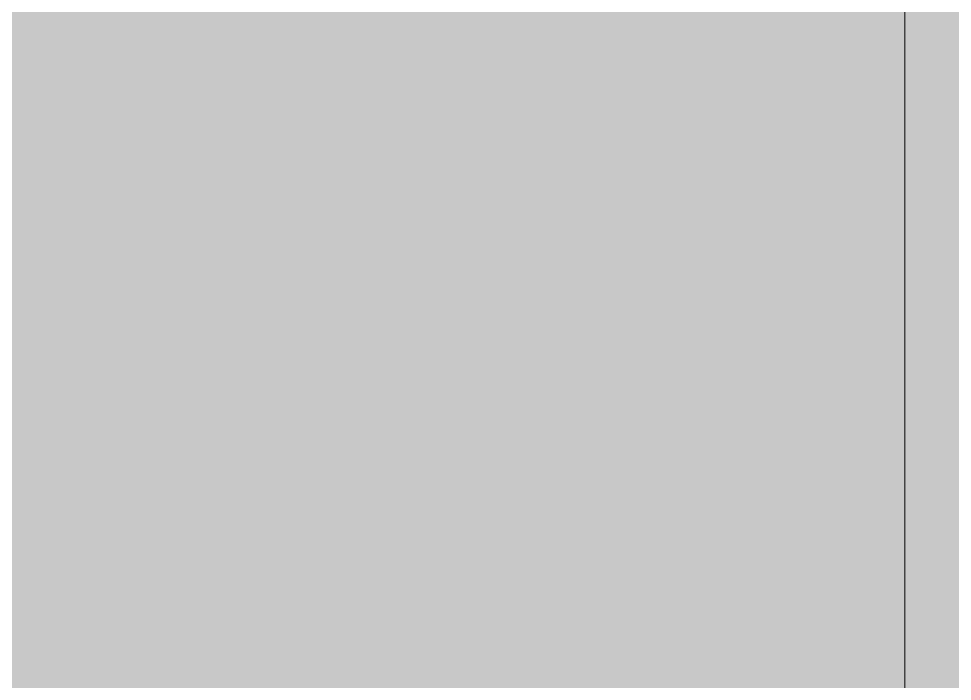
# Model space of a CAD drawing. Header units: millimetres. Extents: x -155050 to -36395, y -2753 to 7638.
# Drawn here: x -43302.7 to -43221.9, y -848.4 to -791.1 of the extents above; entities that cross this region are included whole.
import ezdxf

# ---------------------------------------------------------------- set-up
doc = ezdxf.new("R2010")
doc.units = ezdxf.units.MM
doc.layers.add('A-FLOR-LEVL', color=7, linetype='Continuous', lineweight=9)
doc.layers.add('S-FSTN', color=7, linetype='Continuous', lineweight=9)
doc.layers.add('A-FLOR-LEVL-1', color=7, linetype='Continuous', lineweight=9, true_color=0x7f7f7f)
doc.layers.add('S-FSTN-2', color=7, linetype='Continuous', lineweight=9, true_color=0x7f7f7f)

# ---------------------------------------------------------------- blocks, each defined once
blk = doc.blocks.new('Patní deska s ořezem - 388404-Řez 5')
at = {"layer": 'S-FSTN-2'}
blk.add_hatch(color=256, dxfattribs=at).paths.add_polyline_path([(196988.403, -851), (196995.69, -851), (196994.19, -756), (196988.19, -756), (196988.19, -851)])
blk = doc.blocks.new('Rampa - Rampa-818641-Řez 5')
at = {"layer": 'A-FLOR-LEVL-1'}
blk.add_hatch(color=256, dxfattribs=at).paths.add_polyline_path([(192988.19, -953), (196988.19, -953), (196988.19, -756), (196868.19, -756), (196868.19, -750), (193108.19, -750), (193108.19, -756), (192988.19, -756), (192988.19, -876.466)])
at = {"layer": 'A-FLOR-LEVL'}
blk.add_line((196988.19, -953), (196988.19, -756), dxfattribs=at)

msp = doc.modelspace()

# ---------------------------------------------------------------- block references
at = {"layer": 'A-FLOR-LEVL'}
msp.add_blockref('Rampa - Rampa-818641-Řez 5', (-240214.196, 0), dxfattribs=at)
at = {"layer": 'S-FSTN'}
msp.add_blockref('Patní deska s ořezem - 388404-Řez 5', (-240214.196, 0), dxfattribs=at)

doc.saveas('drawing.dxf')
